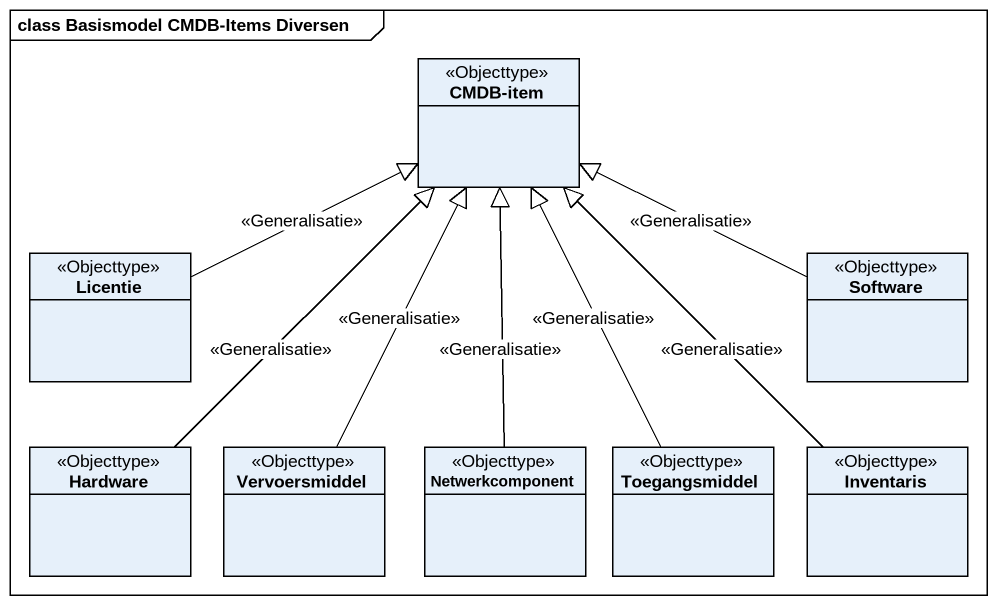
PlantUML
@startuml
mainframe class Basismodel CMDB-Items Diversen
hide circle
hide empty members
class "CMDB-item" as CMDB_item <<Objecttype>>
class Licentie <<Objecttype>>
class Software <<Objecttype>>
class Hardware <<Objecttype>>
class Vervoersmiddel <<Objecttype>>
class Netwerkcomponent <<Objecttype>>
class Toegangsmiddel <<Objecttype>>
class Inventaris <<Objecttype>>
Licentie -right-|> CMDB_item : <<Generalisatie>>
Software -left-|> CMDB_item : <<Generalisatie>>
Hardware -up-|> CMDB_item : <<Generalisatie>>
Vervoersmiddel -up-|> CMDB_item : <<Generalisatie>>
Netwerkcomponent -up-|> CMDB_item : <<Generalisatie>>
Toegangsmiddel -up-|> CMDB_item : <<Generalisatie>>
Inventaris -up-|> CMDB_item : <<Generalisatie>>
@enduml
